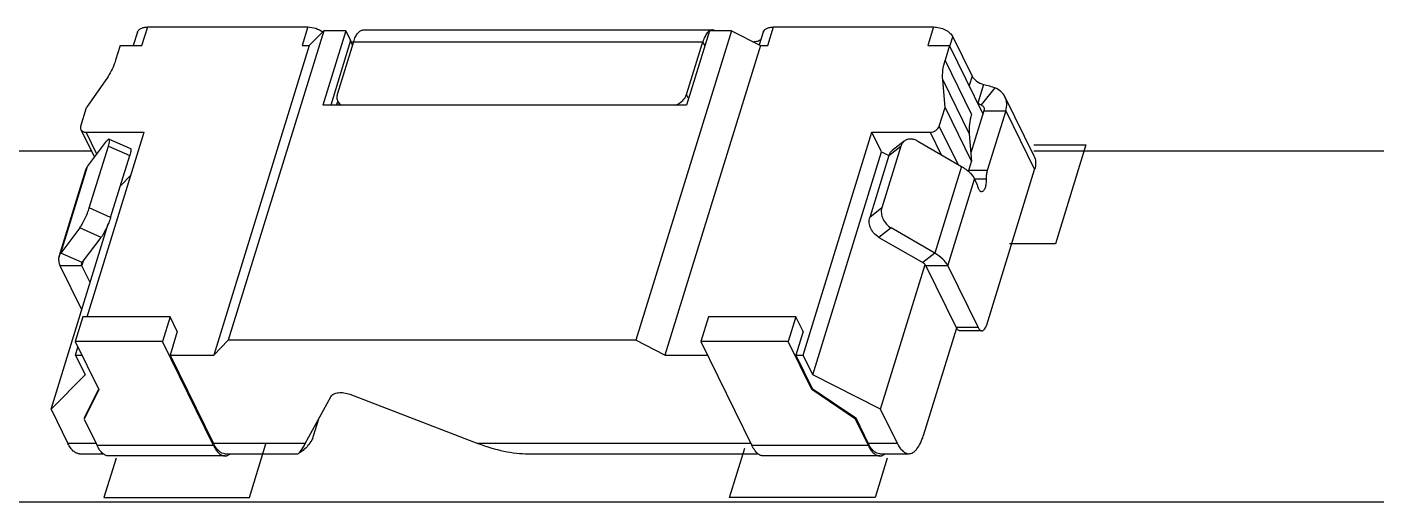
# Model space of a CAD drawing. Header units: millimetres. Extents: x 0 to 420, y 0 to 297.
# Drawn here: x 88.15 to 96.69, y 240.23 to 243.23 of the extents above; entities that cross this region are included whole.
import ezdxf

# ---------------------------------------------------------------- set-up
doc = ezdxf.new("R2010")
doc.units = ezdxf.units.MM
doc.header["$LTSCALE"] = 23.1
doc.layers.get('0').update_dxf_attribs({"linetype": 'CONTINUOUS'})

msp = doc.modelspace()

# ---------------------------------------------------------------- linework, layer by layer
at = {"color": 7, "linetype": 'CONTINUOUS'}
for p, q in [((88.8529, 243.1995), (88.8266, 243.1146)), ((88.9179, 243.2321), (89.9311, 243.2321)), ((90.0332, 243.2078), (89.4281, 241.2495)), ((89.9408, 243.1146), (90.0332, 243.2078)), ((90.1714, 243.2078), (90.0261, 242.7378)), ((90.1714, 243.2078), (90.0332, 243.2078)), ((90.1714, 243.2078), (90.2019, 243.1457)), ((90.2816, 243.2133), (92.4921, 243.2133)), ((92.6122, 243.2078), (92.007, 241.2495)), ((92.474, 243.2078), (92.3288, 242.7378)), ((92.6122, 243.2078), (92.474, 243.2078)), ((92.6122, 243.2078), (92.7961, 243.1146)), ((92.8134, 243.1995), (92.7884, 243.1185)), ((92.8785, 243.2321), (93.8916, 243.2321)), ((88.7434, 243.1146), (88.7147, 243.0215)), ((88.7434, 243.1146), (88.8816, 243.1146)), ((89.9408, 243.1146), (89.3357, 241.1563)), ((89.8948, 243.1146), (89.9408, 243.1146)), ((90.2206, 243.1376), (90.118, 242.8057)), ((90.2048, 243.1388), (90.2206, 243.1388)), ((92.7961, 243.1146), (92.1909, 241.1563)), ((92.3286, 242.8057), (92.4311, 243.1376)), ((92.7961, 243.1146), (92.8422, 243.1146)), ((93.8553, 243.1146), (93.9935, 243.1146)), ((93.9935, 243.1146), (93.9647, 243.0215)), ((94.2048, 242.684), (93.9935, 243.1146)), ((94.0142, 243.1699), (94.1363, 242.9213)), ((88.6528, 242.8976), (88.5303, 242.7229)), ((93.9646, 242.7229), (93.9501, 242.8976)), ((94.2087, 242.8675), (94.1724, 242.75)), ((94.2807, 242.8468), (94.1935, 242.7385)), ((90.1135, 242.7378), (90.1209, 242.7615)), ((90.1204, 242.7617), (90.1321, 242.7378)), ((94.344, 242.7906), (94.527, 242.4176)), ((88.494, 242.6054), (88.5303, 242.7229)), ((92.3288, 242.7378), (90.0261, 242.7378)), ((93.9282, 242.6054), (93.9646, 242.7229)), ((93.9646, 242.7229), (94.1323, 242.381)), ((94.2105, 242.7025), (94.1278, 242.4351)), ((94.3486, 242.7025), (94.2318, 242.3244)), ((88.4952, 242.5834), (88.5812, 242.4081)), ((88.5279, 242.5663), (88.8964, 242.5663)), ((88.5355, 241.3985), (88.8964, 242.5663)), ((88.537, 242.3494), (88.6572, 242.5092)), ((88.6736, 242.5223), (88.8088, 242.4624)), ((93.0659, 241.1563), (93.5017, 242.5663)), ((93.5627, 242.4419), (93.5017, 242.5663)), ((93.5017, 242.5663), (93.8701, 242.5663)), ((93.7063, 242.5095), (93.6299, 242.4496)), ((93.7922, 242.5092), (94.0693, 242.3494)), ((94.1178, 242.5557), (94.1323, 242.381)), ((88.5621, 242.447), (80.7111, 242.447)), ((88.5478, 242.0868), (88.6689, 242.4785)), ((88.6831, 242.0269), (88.8041, 242.4185)), ((93.127, 241.032), (93.5627, 242.4419)), ((93.609, 242.4185), (93.488, 242.0269)), ((93.5627, 242.4419), (93.609, 242.4185)), ((93.6854, 242.4785), (93.5644, 242.0868)), ((97.5153, 242.447), (94.527, 242.447)), ((94.1129, 242.318), (94.1323, 242.381)), ((88.3568, 241.7802), (88.5262, 242.3286)), ((88.7452, 242.2278), (88.8129, 242.2961)), ((94.1654, 242.2414), (94.1516, 242.2695)), ((94.2282, 241.3475), (94.5316, 242.3295)), ((88.306, 240.8144), (88.668, 241.9857)), ((88.4878, 241.9609), (88.3676, 241.8011)), ((93.8998, 241.8011), (93.6228, 241.9609)), ((88.5028, 241.7412), (88.623, 241.9009)), ((93.5464, 241.9009), (93.8234, 241.7412)), ((88.5003, 241.4429), (88.3637, 241.7212)), ((88.5536, 241.6156), (88.5018, 241.7212)), ((93.5561, 240.8144), (93.8387, 241.7289)), ((93.8417, 241.7251), (93.844, 241.7212)), ((93.844, 241.7212), (94.0353, 241.3313)), ((93.9821, 241.7212), (94.1735, 241.3313)), ((88.5069, 241.3985), (88.4585, 241.2418)), ((89.0595, 241.3985), (88.5069, 241.3985)), ((89.0595, 241.3985), (89.0111, 241.2418)), ((89.1053, 241.3051), (89.0595, 241.3985)), ((92.4674, 241.3985), (92.419, 241.2418)), ((93.0201, 241.3985), (92.4674, 241.3985)), ((93.0201, 241.3985), (92.9717, 241.2418)), ((93.0659, 241.3051), (93.0201, 241.3985)), ((89.1053, 241.3051), (89.0593, 241.1563)), ((93.0659, 241.3051), (93.0199, 241.1563)), ((94.0377, 241.3272), (93.827, 240.6453)), ((94.1977, 241.3096), (94.0595, 241.3096)), ((88.4585, 241.2418), (88.6079, 240.9372)), ((89.0111, 241.2418), (88.4585, 241.2418)), ((89.3345, 240.5828), (89.0111, 241.2418)), ((89.4281, 241.2495), (89.3357, 241.1563)), ((92.007, 241.2495), (89.4281, 241.2495)), ((92.1909, 241.1563), (92.007, 241.2495)), ((92.419, 241.2418), (92.7424, 240.5828)), ((92.9717, 241.2418), (92.419, 241.2418)), ((93.1211, 240.9372), (92.9717, 241.2418)), ((88.4606, 241.1563), (88.476, 241.206)), ((88.4606, 241.1563), (88.5217, 241.032)), ((88.4606, 241.1563), (88.5004, 241.1563)), ((89.0593, 241.1563), (89.3339, 240.5968)), ((89.0593, 241.1563), (89.3357, 241.1563)), ((92.1909, 241.1563), (92.461, 241.1563)), ((93.0199, 241.1563), (93.1235, 240.9451)), ((93.0199, 241.1563), (93.0659, 241.1563)), ((93.127, 241.032), (93.0659, 241.1563)), ((88.5217, 241.032), (88.306, 240.8144)), ((93.5561, 240.8144), (93.127, 241.032)), ((88.6079, 240.9372), (88.5152, 240.7507)), ((88.5176, 240.7586), (88.6067, 240.9378)), ((89.9154, 240.5968), (90.077, 240.8924)), ((90.1978, 240.9076), (91.008, 240.5968)), ((93.1235, 240.9451), (93.1211, 240.9372)), ((93.3968, 240.7507), (93.1211, 240.9372)), ((93.1235, 240.9451), (93.3993, 240.7586)), ((88.306, 240.8144), (88.4128, 240.5968)), ((93.6629, 240.5968), (93.5561, 240.8144)), ((88.5152, 240.7507), (88.5977, 240.5828)), ((89.9673, 240.6453), (90.0002, 240.7519)), ((93.3993, 240.7586), (93.3968, 240.7507)), ((93.4793, 240.5828), (93.3968, 240.7507)), ((93.3993, 240.7586), (93.4786, 240.5968)), ((89.8833, 240.5405), (89.874, 240.535)), ((88.4854, 240.5318), (88.6354, 240.5318)), ((89.4071, 240.5178), (88.6703, 240.5178)), ((89.4065, 240.5318), (89.8681, 240.5318)), ((89.8681, 240.5318), (89.8688, 240.5319)), ((91.326, 240.5318), (92.7802, 240.5318)), ((93.5519, 240.5178), (92.815, 240.5178)), ((93.5513, 240.5318), (93.7355, 240.5318))]:
    msp.add_line(p, q, dxfattribs=at)
at = {"color": 9, "linetype": 'CONTINUOUS'}
for p, q in [((88.8816, 243.1146), (88.9179, 243.2321)), ((89.9311, 243.2321), (89.8948, 243.1146)), ((92.8422, 243.1146), (92.8785, 243.2321)), ((93.8916, 243.2321), (93.8553, 243.1146)), ((90.2019, 243.1457), (90.0759, 242.7378)), ((90.2206, 243.1376), (92.4311, 243.1376)), ((92.4311, 243.1376), (92.4441, 243.1111)), ((93.9957, 243.11), (94.0142, 243.1699)), ((94.1325, 242.6796), (93.9647, 243.0215)), ((93.9501, 242.8976), (94.1178, 242.5557)), ((94.1363, 242.9213), (94.1177, 242.8614)), ((92.3416, 242.7792), (92.3286, 242.8057)), ((94.2105, 242.7025), (94.3486, 242.7025)), ((94.3486, 242.7025), (94.5316, 242.3295)), ((94.0478, 242.3618), (93.9282, 242.6054)), ((88.5959, 242.4277), (88.5279, 242.5663)), ((93.8701, 242.5663), (93.9399, 242.424)), ((88.6689, 242.4785), (88.8041, 242.4185)), ((93.609, 242.4185), (93.6854, 242.4785)), ((88.3676, 241.8011), (88.537, 242.3494)), ((94.0693, 242.3494), (93.8998, 241.8011)), ((93.9821, 241.7212), (94.1516, 242.2695)), ((94.2318, 242.3244), (94.1148, 242.3244)), ((94.1516, 242.2703), (94.2253, 242.2703)), ((88.6831, 242.0269), (88.5478, 242.0868)), ((93.5644, 242.0868), (93.488, 242.0269)), ((88.623, 241.9009), (88.4878, 241.9609)), ((93.6228, 241.9609), (93.5464, 241.9009)), ((88.5028, 241.7412), (88.3676, 241.8011)), ((88.5018, 241.7212), (88.5116, 241.7529)), ((93.8998, 241.8011), (93.8234, 241.7412)), ((88.5018, 241.7212), (88.3637, 241.7212)), ((93.9821, 241.7212), (93.844, 241.7212)), ((94.1735, 241.3313), (94.0353, 241.3313)), ((88.5908, 240.5968), (88.4128, 240.5968)), ((89.3345, 240.5828), (88.5977, 240.5828)), ((89.9154, 240.5968), (89.3339, 240.5968)), ((89.337, 240.5907), (89.3345, 240.5828)), ((92.7355, 240.5968), (91.008, 240.5968)), ((93.4793, 240.5828), (92.7424, 240.5828)), ((93.6629, 240.5968), (93.4786, 240.5968)), ((93.4817, 240.5907), (93.4793, 240.5828))]:
    msp.add_line(p, q, dxfattribs=at)
at = {"color": 4, "linetype": 'CONTINUOUS'}
for p, q in [((94.527, 242.4862), (94.8564, 242.4862)), ((94.8564, 242.4862), (94.6627, 241.8595)), ((94.6627, 241.8595), (94.3721, 241.8595)), ((89.5612, 240.2537), (89.6664, 240.5942)), ((92.6007, 240.2537), (92.6978, 240.5679)), ((88.7172, 240.5033), (88.6401, 240.2537)), ((93.5989, 240.5033), (93.5217, 240.2537)), ((110.2758, 240.2262), (85.6849, 240.2262)), ((88.6401, 240.2537), (89.5612, 240.2537)), ((93.5217, 240.2537), (92.6007, 240.2537))]:
    msp.add_line(p, q, dxfattribs=at)
at = {"color": 7, "linetype": 'CONTINUOUS'}
for centre, radius, start, end in [((92.4922, 243.1823), 0.031, 90.0987, 101.79255), ((90.0511, 243.0716), 0.168, 23.58327, 26.15106), ((90.06, 243.0755), 0.1583, 20.94517, 23.58339), ((90.0666, 243.0781), 0.1512, 19.52899, 20.93547), ((90.4866, 243.0554), 0.2785, 162.543, 162.82796), ((94.3607, 243.0721), 0.3731, 239.69733, 243.37731), ((94.1041, 241.365), 0.0766, 206.08209, 209.78801), ((89.8177, 240.6917), 0.1566, 337.13084, 342.78554), ((89.5537, 240.7046), 0.2448, 206.12684, 207.72436), ((93.6984, 240.7046), 0.2448, 206.12684, 207.72436)]:
    msp.add_arc(centre, radius, start, end, dxfattribs=at)
for centre, major_axis, ratio, start_param, end_param in [((89.988, 240.8318), (0.1216, 0.2998), 0.099584, 3.209758, 3.852756), ((91.0807, 240.8318), (0.4828, -0.1958), 0.470747, -1.53043, -0.859633)]:
    msp.add_ellipse(centre, major_axis=major_axis, ratio=ratio, start_param=start_param, end_param=end_param, dxfattribs=at)
for points, knots in [([(88.8529, 243.1994), (88.8544, 243.2044), (88.8604, 243.2143), (88.8755, 243.2246), (88.8953, 243.2308), (88.9101, 243.2321), (88.9179, 243.2321)], [0, 0, 0, 0, 0.202211, 0.429996, 0.696233, 1, 1, 1, 1]), ([(89.9311, 243.2321), (89.9481, 243.2321), (89.9821, 243.226), (90.0131, 243.2108), (90.0266, 243.2006)], [0, 0, 0, 0, 0.502839, 1, 1, 1, 1]), ([(90.221, 243.1389), (90.2244, 243.1496), (90.2316, 243.1688), (90.2441, 243.1899), (90.2555, 243.2021), (90.2639, 243.2085), (90.2726, 243.2124), (90.2787, 243.2133), (90.2816, 243.2133)], [0, 0, 0, 0, 0.331431, 0.604867, 0.719848, 0.821871, 0.913754, 1, 1, 1, 1]), ([(92.4596, 243.1949), (92.4533, 243.1876), (92.4422, 243.169), (92.4346, 243.1489), (92.4311, 243.1376)], [0, 0, 0, 0, 0.44946, 1, 1, 1, 1]), ([(92.4739, 243.2077), (92.4726, 243.2069), (92.4673, 243.2033), (92.4627, 243.1987), (92.4596, 243.1949)], [0, 0, 0, 0, 0.231286, 1, 1, 1, 1]), ([(92.4858, 243.2126), (92.4849, 243.2124), (92.4809, 243.2114), (92.4772, 243.2097), (92.4745, 243.2081)], [0, 0, 0, 0, 0.240859, 1, 1, 1, 1]), ([(92.5096, 243.2082), (92.5082, 243.209), (92.5028, 243.2118), (92.4966, 243.2133), (92.4921, 243.2133)], [0, 0, 0, 0, 0.264969, 1, 1, 1, 1]), ([(92.8134, 243.1994), (92.815, 243.2044), (92.821, 243.2143), (92.8361, 243.2246), (92.8559, 243.2308), (92.8706, 243.2321), (92.8785, 243.2321)], [0, 0, 0, 0, 0.202241, 0.430065, 0.69618, 1, 1, 1, 1]), ([(93.8916, 243.2321), (93.9043, 243.2321), (93.9299, 243.2286), (93.9655, 243.2156), (93.9951, 243.1963), (94.0098, 243.179), (94.0142, 243.1699)], [0, 0, 0, 0, 0.264742, 0.536643, 0.788515, 1, 1, 1, 1]), ([(90.2091, 243.1286), (90.2095, 243.1274), (90.2112, 243.1226), (90.2125, 243.1177), (90.2134, 243.114)], [0, 0, 0, 0, 0.254078, 1, 1, 1, 1]), ([(92.7481, 243.1389), (92.7582, 243.139), (92.7766, 243.1413), (92.7937, 243.1496), (92.7999, 243.155)], [0, 0, 0, 0, 0.548112, 1, 1, 1, 1]), ([(88.7147, 243.0215), (88.7114, 243.0108), (88.6958, 242.9672), (88.6729, 242.9264), (88.6528, 242.8976)], [0, 0, 0, 0, 0.240709, 1, 1, 1, 1]), ([(93.9501, 242.8976), (93.9484, 242.9179), (93.9494, 242.96), (93.9584, 243.001), (93.9647, 243.0215)], [0, 0, 0, 0, 0.4879, 1, 1, 1, 1]), ([(94.1363, 242.9213), (94.1391, 242.9154), (94.1474, 242.9039), (94.1705, 242.8835), (94.1928, 242.8727), (94.2087, 242.8675)], [0, 0, 0, 0, 0.211676, 0.454044, 1, 1, 1, 1]), ([(94.2087, 242.8675), (94.2215, 242.8651), (94.246, 242.8596), (94.2697, 242.8515), (94.2807, 242.8468)], [0, 0, 0, 0, 0.520385, 1, 1, 1, 1]), ([(94.344, 242.7906), (94.3378, 242.803), (94.3197, 242.8263), (94.2945, 242.8412), (94.2807, 242.8468)], [0, 0, 0, 0, 0.483725, 1, 1, 1, 1]), ([(90.118, 242.8057), (90.1157, 242.7983), (90.1135, 242.7832), (90.1172, 242.7682), (90.1204, 242.7617)], [0, 0, 0, 0, 0.51736, 1, 1, 1, 1]), ([(90.1204, 242.7617), (90.1228, 242.7568), (90.1294, 242.7474), (90.1385, 242.7405), (90.1435, 242.7377)], [0, 0, 0, 0, 0.489219, 1, 1, 1, 1]), ([(92.261, 242.7377), (92.2769, 242.7443), (92.3049, 242.7626), (92.324, 242.7909), (92.3286, 242.8057)], [0, 0, 0, 0, 0.526393, 1, 1, 1, 1]), ([(94.3486, 242.7025), (94.3532, 242.7173), (94.3578, 242.7476), (94.3503, 242.7776), (94.344, 242.7906)], [0, 0, 0, 0, 0.517434, 1, 1, 1, 1]), ([(94.1325, 242.6796), (94.1262, 242.6592), (94.1172, 242.6181), (94.1162, 242.576), (94.1178, 242.5557)], [0, 0, 0, 0, 0.5121, 1, 1, 1, 1]), ([(94.1935, 242.7385), (94.1969, 242.7371), (94.2032, 242.7334), (94.2078, 242.7276), (94.2093, 242.7245)], [0, 0, 0, 0, 0.516232, 1, 1, 1, 1]), ([(94.2093, 242.7245), (94.2109, 242.7212), (94.2127, 242.7137), (94.2116, 242.7062), (94.2105, 242.7025)], [0, 0, 0, 0, 0.482578, 1, 1, 1, 1]), ([(88.494, 242.6054), (88.4928, 242.6017), (88.4917, 242.5942), (88.4936, 242.5867), (88.4951, 242.5834)], [0, 0, 0, 0, 0.51736, 1, 1, 1, 1]), ([(93.8701, 242.5663), (93.8764, 242.5663), (93.8892, 242.5685), (93.9114, 242.5791), (93.9248, 242.5942), (93.9282, 242.6054)], [0, 0, 0, 0, 0.25493, 0.51963, 1, 1, 1, 1]), ([(88.4951, 242.5834), (88.4964, 242.5808), (88.5001, 242.5758), (88.5107, 242.5682), (88.5211, 242.5663), (88.5279, 242.5663)], [0, 0, 0, 0, 0.227729, 0.466766, 1, 1, 1, 1]), ([(88.6735, 242.5223), (88.6727, 242.5227), (88.6701, 242.5223), (88.6664, 242.5197), (88.6619, 242.5152), (88.6589, 242.5114), (88.6572, 242.5092)], [0, 0, 0, 0, 0.129599, 0.329559, 0.62008, 1, 1, 1, 1]), ([(88.6689, 242.4785), (88.6706, 242.4841), (88.6729, 242.4922), (88.6751, 242.5025), (88.676, 242.5087), (88.6764, 242.5138), (88.6762, 242.5183), (88.675, 242.5216), (88.6735, 242.5223)], [0, 0, 0, 0, 0.391317, 0.554778, 0.693586, 0.806722, 0.893913, 1, 1, 1, 1]), ([(93.7063, 242.5095), (93.7014, 242.5057), (93.6927, 242.4963), (93.6873, 242.4846), (93.6854, 242.4785)], [0, 0, 0, 0, 0.490592, 1, 1, 1, 1]), ([(93.7922, 242.5092), (93.785, 242.5134), (93.7701, 242.5199), (93.7467, 242.5237), (93.7246, 242.5206), (93.7117, 242.5138), (93.7063, 242.5095)], [0, 0, 0, 0, 0.275555, 0.532594, 0.771788, 1, 1, 1, 1]), ([(88.8088, 242.4624), (88.8103, 242.4617), (88.8114, 242.4584), (88.8116, 242.4539), (88.8113, 242.4487), (88.8103, 242.4425), (88.8081, 242.4323), (88.8059, 242.4242), (88.8041, 242.4185)], [0, 0, 0, 0, 0.106087, 0.193278, 0.306414, 0.445222, 0.608682, 1, 1, 1, 1]), ([(93.609, 242.4185), (93.6109, 242.4247), (93.6163, 242.4363), (93.625, 242.4458), (93.6299, 242.4496)], [0, 0, 0, 0, 0.509408, 1, 1, 1, 1]), ([(94.527, 242.4176), (94.5333, 242.4047), (94.5408, 242.3746), (94.5362, 242.3443), (94.5316, 242.3295)], [0, 0, 0, 0, 0.482557, 1, 1, 1, 1]), ([(88.5263, 242.3286), (88.5268, 242.3304), (88.5295, 242.3378), (88.5335, 242.3447), (88.537, 242.3494)], [0, 0, 0, 0, 0.247475, 1, 1, 1, 1]), ([(94.0693, 242.3494), (94.0716, 242.3481), (94.0808, 242.3426), (94.0897, 242.3366), (94.0961, 242.3319)], [0, 0, 0, 0, 0.254608, 1, 1, 1, 1]), ([(94.0961, 242.3319), (94.0976, 242.3308), (94.1034, 242.3264), (94.109, 242.3217), (94.1131, 242.3181)], [0, 0, 0, 0, 0.254797, 1, 1, 1, 1]), ([(94.1131, 242.3181), (94.1173, 242.3144), (94.1322, 242.3), (94.1449, 242.2831), (94.1516, 242.2695)], [0, 0, 0, 0, 0.270848, 1, 1, 1, 1]), ([(94.2253, 242.2703), (94.2256, 242.2602), (94.2249, 242.2452), (94.2216, 242.2264), (94.2181, 242.2141), (94.2137, 242.2039), (94.2086, 242.1962), (94.2028, 242.191), (94.1983, 242.1897), (94.1962, 242.1897)], [0, 0, 0, 0, 0.333296, 0.488505, 0.628948, 0.7507, 0.851497, 0.932385, 1, 1, 1, 1]), ([(94.2318, 242.3244), (94.2292, 242.3161), (94.2258, 242.2981), (94.2251, 242.2798), (94.2253, 242.2703)], [0, 0, 0, 0, 0.475929, 1, 1, 1, 1]), ([(94.1718, 242.2233), (94.1714, 242.225), (94.1697, 242.2312), (94.1674, 242.2372), (94.1654, 242.2414)], [0, 0, 0, 0, 0.270104, 1, 1, 1, 1]), ([(94.1781, 242.2059), (94.1774, 242.2072), (94.1749, 242.2128), (94.173, 242.2187), (94.1718, 242.2233)], [0, 0, 0, 0, 0.229268, 1, 1, 1, 1]), ([(94.1962, 242.1897), (94.1945, 242.1897), (94.191, 242.1905), (94.1861, 242.1939), (94.1817, 242.1992), (94.1792, 242.2035), (94.1781, 242.2059)], [0, 0, 0, 0, 0.195365, 0.417894, 0.684576, 1, 1, 1, 1]), ([(88.4878, 241.9609), (88.4936, 241.9685), (88.505, 241.9871), (88.5209, 242.018), (88.5358, 242.052), (88.5443, 242.0755), (88.5478, 242.0868)], [0, 0, 0, 0, 0.205451, 0.466559, 0.745111, 1, 1, 1, 1]), ([(93.5644, 242.0868), (93.5611, 242.0761), (93.5594, 242.0518), (93.57, 242.0161), (93.5914, 241.9839), (93.6117, 241.9672), (93.6228, 241.9609)], [0, 0, 0, 0, 0.227759, 0.478324, 0.7411, 1, 1, 1, 1]), ([(88.6831, 242.0269), (88.6821, 242.0237), (88.6776, 242.0098), (88.6723, 241.9961), (88.668, 241.9857)], [0, 0, 0, 0, 0.230538, 1, 1, 1, 1]), ([(93.5464, 241.9009), (93.5353, 241.9073), (93.515, 241.924), (93.4936, 241.9562), (93.483, 241.9918), (93.4847, 242.0161), (93.488, 242.0269)], [0, 0, 0, 0, 0.2589, 0.521677, 0.772241, 1, 1, 1, 1]), ([(88.668, 241.9857), (88.6612, 241.9692), (88.6503, 241.9458), (88.6346, 241.9179), (88.6269, 241.906), (88.623, 241.9009)], [0, 0, 0, 0, 0.55767, 0.802267, 1, 1, 1, 1]), ([(88.3568, 241.7803), (88.354, 241.7711), (88.3524, 241.7503), (88.359, 241.7307), (88.3637, 241.7212)], [0, 0, 0, 0, 0.47401, 1, 1, 1, 1]), ([(88.3676, 241.8011), (88.3664, 241.7995), (88.3619, 241.793), (88.3585, 241.7858), (88.3568, 241.7803)], [0, 0, 0, 0, 0.254555, 1, 1, 1, 1]), ([(88.5018, 241.7212), (88.5007, 241.7236), (88.499, 241.7285), (88.4994, 241.7337), (88.5001, 241.7359)], [0, 0, 0, 0, 0.52599, 1, 1, 1, 1]), ([(93.8234, 241.7412), (93.8253, 241.74), (93.8322, 241.7357), (93.8384, 241.73), (93.8417, 241.7251)], [0, 0, 0, 0, 0.272833, 1, 1, 1, 1]), ([(93.9821, 241.7212), (93.9743, 241.7371), (93.9496, 241.7679), (93.9179, 241.7906), (93.8998, 241.8011)], [0, 0, 0, 0, 0.458999, 1, 1, 1, 1]), ([(94.0595, 241.3096), (94.0576, 241.3096), (94.0534, 241.3105), (94.0476, 241.314), (94.0422, 241.3197), (94.0391, 241.3243), (94.0376, 241.3269)], [0, 0, 0, 0, 0.202466, 0.427681, 0.691374, 1, 1, 1, 1]), ([(94.1735, 241.3313), (94.175, 241.3281), (94.1783, 241.3223), (94.1842, 241.3153), (94.1907, 241.3107), (94.1955, 241.3096), (94.1977, 241.3096)], [0, 0, 0, 0, 0.315553, 0.582155, 0.804624, 1, 1, 1, 1]), ([(94.1977, 241.3096), (94.2007, 241.3096), (94.2074, 241.3119), (94.2157, 241.3201), (94.2229, 241.3323), (94.2265, 241.342), (94.2282, 241.3475)], [0, 0, 0, 0, 0.176398, 0.392875, 0.667548, 1, 1, 1, 1]), ([(90.077, 240.8924), (90.0789, 240.8958), (90.0841, 240.9023), (90.095, 240.9099), (90.1086, 240.9152), (90.1305, 240.9196), (90.1613, 240.9187), (90.1857, 240.9123), (90.1978, 240.9076)], [0, 0, 0, 0, 0.08991, 0.189132, 0.300248, 0.423849, 0.701367, 1, 1, 1, 1]), ([(89.962, 240.6308), (89.9601, 240.6263), (89.952, 240.6093), (89.9412, 240.5936), (89.9322, 240.583)], [0, 0, 0, 0, 0.259917, 1, 1, 1, 1]), ([(93.7355, 240.5318), (93.7399, 240.5318), (93.7491, 240.5332), (93.7623, 240.5392), (93.775, 240.5488), (93.7921, 240.5675), (93.811, 240.5998), (93.822, 240.629), (93.827, 240.6453)], [0, 0, 0, 0, 0.085909, 0.177536, 0.279417, 0.394393, 0.668117, 1, 1, 1, 1]), ([(88.4854, 240.5318), (88.4788, 240.5318), (88.4645, 240.5352), (88.4451, 240.5488), (88.4274, 240.5699), (88.4175, 240.5872), (88.4128, 240.5968)], [0, 0, 0, 0, 0.19545, 0.417882, 0.684135, 1, 1, 1, 1]), ([(88.6354, 240.5315), (88.6278, 240.5375), (88.6135, 240.5537), (88.6028, 240.5723), (88.5977, 240.5828)], [0, 0, 0, 0, 0.452747, 1, 1, 1, 1]), ([(89.3345, 240.5828), (89.3392, 240.5731), (89.3491, 240.5558), (89.3668, 240.5347), (89.3861, 240.5211), (89.4005, 240.5178), (89.4071, 240.5178)], [0, 0, 0, 0, 0.315865, 0.582118, 0.80455, 1, 1, 1, 1]), ([(89.4065, 240.5318), (89.4002, 240.5318), (89.3867, 240.5348), (89.3682, 240.547), (89.3511, 240.5662), (89.3416, 240.5819), (89.337, 240.5907)], [0, 0, 0, 0, 0.198627, 0.422308, 0.687331, 1, 1, 1, 1]), ([(89.9322, 240.583), (89.9244, 240.5738), (89.9088, 240.5586), (89.8914, 240.5457), (89.8833, 240.5405)], [0, 0, 0, 0, 0.555303, 1, 1, 1, 1]), ([(92.7802, 240.5315), (92.7726, 240.5375), (92.7583, 240.5537), (92.7476, 240.5723), (92.7424, 240.5828)], [0, 0, 0, 0, 0.452747, 1, 1, 1, 1]), ([(93.4793, 240.5828), (93.484, 240.5731), (93.4938, 240.5558), (93.5116, 240.5347), (93.5309, 240.5211), (93.5452, 240.5178), (93.5519, 240.5178)], [0, 0, 0, 0, 0.315865, 0.582118, 0.80455, 1, 1, 1, 1]), ([(93.5513, 240.5318), (93.545, 240.5318), (93.5314, 240.5348), (93.513, 240.547), (93.4959, 240.5662), (93.4864, 240.5819), (93.4817, 240.5907)], [0, 0, 0, 0, 0.198627, 0.422308, 0.687331, 1, 1, 1, 1]), ([(93.6629, 240.5968), (93.6676, 240.5872), (93.6774, 240.5699), (93.6952, 240.5488), (93.7145, 240.5352), (93.7288, 240.5318), (93.7355, 240.5318)], [0, 0, 0, 0, 0.315865, 0.582118, 0.80455, 1, 1, 1, 1]), ([(88.6576, 240.5196), (88.6557, 240.5201), (88.6477, 240.5229), (88.6404, 240.5274), (88.6354, 240.5315)], [0, 0, 0, 0, 0.235309, 1, 1, 1, 1]), ([(88.6703, 240.5178), (88.6671, 240.5178), (88.6628, 240.5182), (88.6586, 240.5193), (88.6576, 240.5196)], [0, 0, 0, 0, 0.746168, 1, 1, 1, 1]), ([(89.4071, 240.5178), (89.4105, 240.5178), (89.415, 240.5183), (89.4194, 240.5194), (89.4205, 240.5197)], [0, 0, 0, 0, 0.745774, 1, 1, 1, 1]), ([(89.4205, 240.5197), (89.4223, 240.5203), (89.43, 240.5231), (89.4371, 240.5275), (89.442, 240.5314)], [0, 0, 0, 0, 0.235532, 1, 1, 1, 1]), ([(92.8023, 240.5196), (92.8004, 240.5201), (92.7925, 240.5229), (92.7852, 240.5274), (92.7802, 240.5315)], [0, 0, 0, 0, 0.235309, 1, 1, 1, 1]), ([(92.815, 240.5178), (92.8118, 240.5178), (92.8075, 240.5182), (92.8034, 240.5193), (92.8023, 240.5196)], [0, 0, 0, 0, 0.746168, 1, 1, 1, 1]), ([(93.5519, 240.5178), (93.5553, 240.5178), (93.5598, 240.5183), (93.5642, 240.5194), (93.5653, 240.5197)], [0, 0, 0, 0, 0.745774, 1, 1, 1, 1]), ([(93.5653, 240.5197), (93.5671, 240.5203), (93.5748, 240.5231), (93.5819, 240.5275), (93.5867, 240.5314)], [0, 0, 0, 0, 0.235532, 1, 1, 1, 1])]:
    msp.add_open_spline(points, degree=3, knots=knots, dxfattribs=at)
msp.add_open_spline([(88.5001, 241.7359), (88.5007, 241.7378), (88.5016, 241.7396), (88.5028, 241.7412)], degree=3, dxfattribs=at)

doc.saveas('drawing.dxf')
